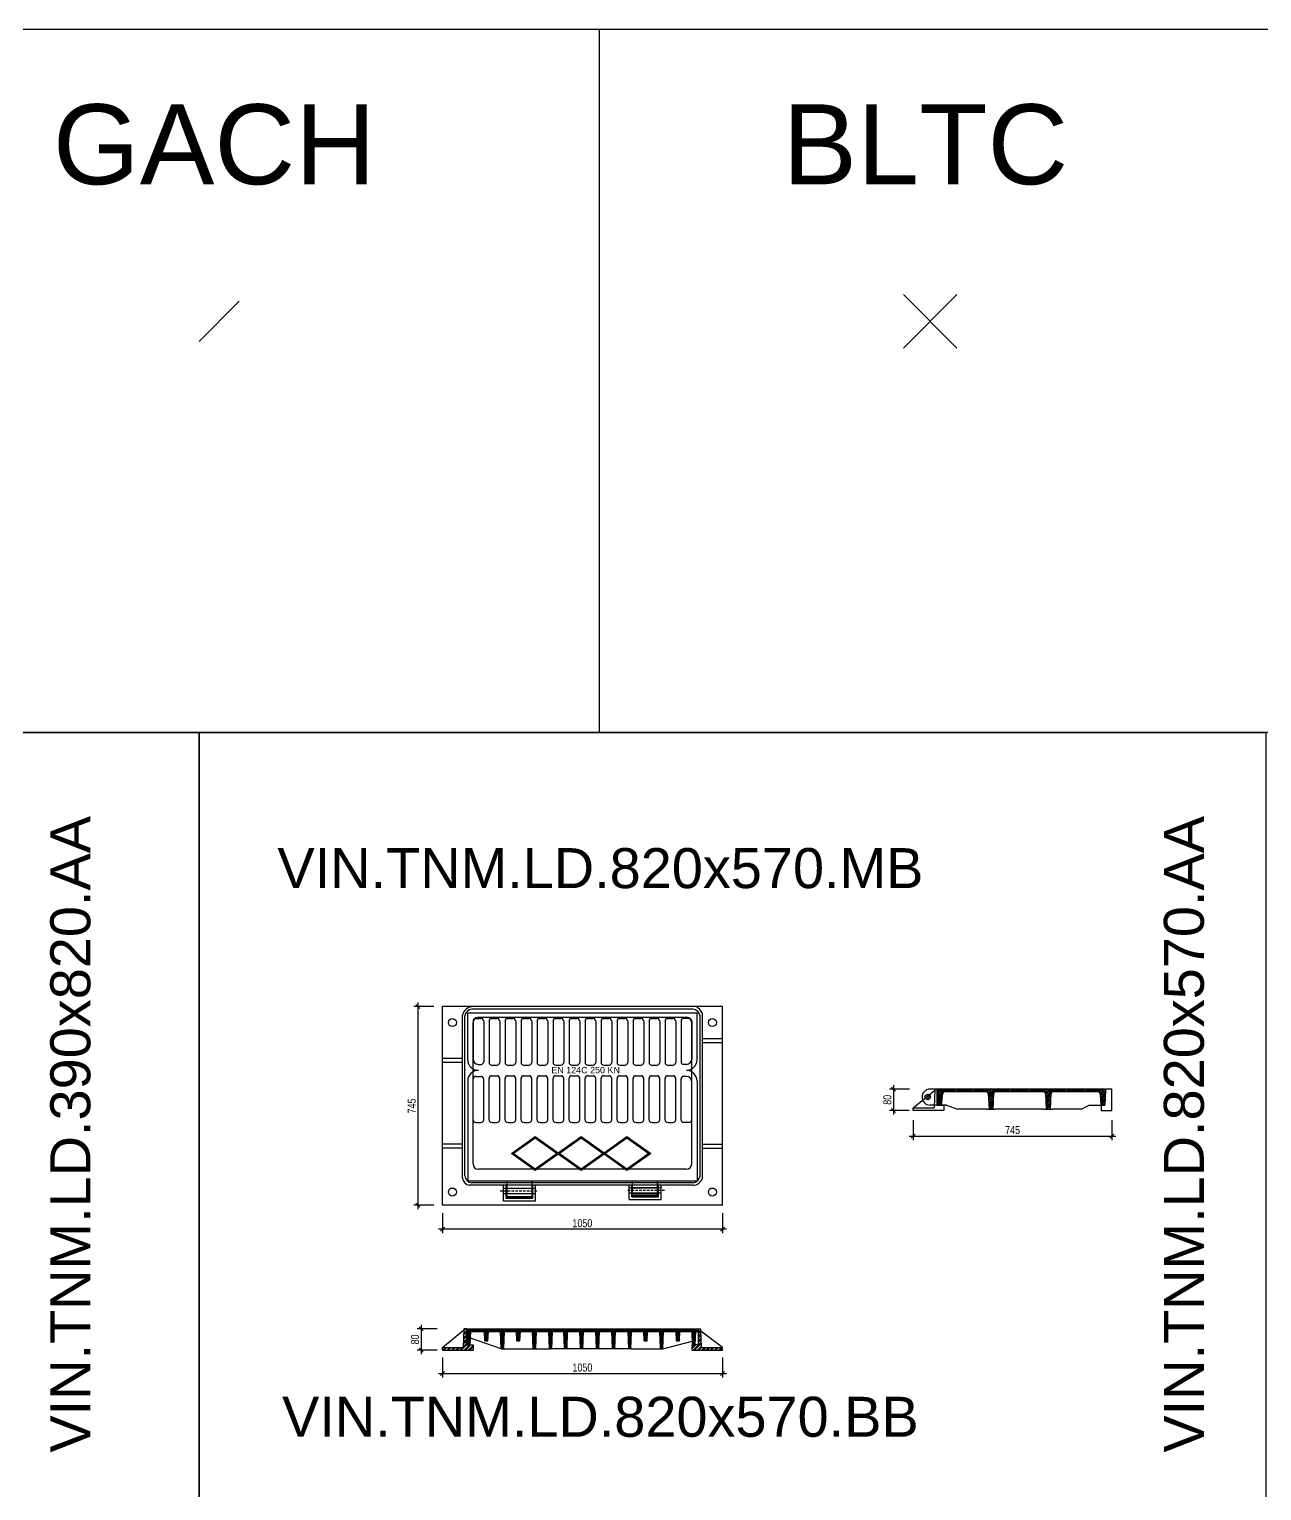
# Model space of a CAD drawing. Header units: feet. Extents: x 0 to 46220, y -100 to 29800.
# Drawn here: x 17363 to 21984, y 21449 to 26929 of the extents above; entities that cross this region are included whole.
import ezdxf
from ezdxf.enums import TextEntityAlignment as Align

# ---------------------------------------------------------------- set-up
doc = ezdxf.new("R2010")
doc.units = ezdxf.units.FT
doc.header["$MEASUREMENT"] = 0
doc.linetypes.add('HIDDEN2', pattern=[4.7625, 3.175, -1.5875])
doc.layers.get('Defpoints').update_dxf_attribs({"color": 8})
for name, color, linetype in [('1', 1, 'Continuous'), ('VHG-140', 140, 'Continuous'), ('VHG-Dim', 140, 'Continuous'), ('VHG-Nap2', 125, 'Continuous'), ('VHG-Nap3', 251, 'Continuous'), ('VHG-Nap4', 7, 'Continuous'), ('VHG-Text', 7, 'Continuous'), ('VHG-Thep', 1, 'Continuous'), ('VHG-Thep2', 2, 'Continuous')]:
    doc.layers.add(name, color=color, linetype=linetype)
doc.styles.add('Arial', font='arial.ttf')
doc.styles.add('VHG-Unicode.Bold', font='arial.ttf', dxfattribs={"width": 0.8})
doc.styles.add('VHG-Unicode.Regular', font='arial.ttf', dxfattribs={"width": 0.8})
doc.dimstyles.new('VHG1-15', dxfattribs={"dimscale": 150, "dimtxt": 0.2, "dimasz": 0.1, "dimexe": 0.1, "dimexo": 0.1, "dimgap": 0.05, "dimtad": 1, "dimdec": 0, "dimzin": 0, "dimdsep": 46, "dimtxsty": 'VHG-Unicode.Regular', "dimblk": 'OBLIQUE', "dimcen": 0.1, "dimdle": 0.1, "dimclrd": 140, "dimclre": 140, "dimclrt": 7, "dimaunit": 1, "dimadec": 3, "dimazin": 0, "dimtfac": 1, "dimtdec": 0, "dimtix": 1, "dimtofl": 0, "dimtmove": 0, "dimatfit": 3, "dimldrblk": 'DOTSMALL', "dimfxl": 0.4, "dimfxlon": 1, "dimtolj": 1, "dimtzin": 0, "dimarcsym": 0})
pattern_1 = [(45, (-5797.62, 61594.1234), (-2.65165043, 2.65165043), [])]

# ---------------------------------------------------------------- blocks, each defined once
blk = doc.blocks.new('_Oblique')
at = {"layer": 'VHG-Dim', "linetype": 'ByBlock', "lineweight": -2}
blk.add_line((-0.5, -0.5), (0.5, 0.5), dxfattribs=at)
blk = doc.blocks.new('*D376')
at = {"layer": 'Defpoints', "color": 0, "transparency": 16777216}
for p in [(18911.8, 22519), (19961.8, 22519), (18911.8, 22429.2)]:
    blk.add_point(p, dxfattribs=at)
at = {"layer": 'VHG-Dim', "color": 140, "lineweight": -2, "transparency": 16777216}
for p, q in [((18911.8, 22489.2), (18911.8, 22414.2)), ((19961.8, 22489.2), (19961.8, 22414.2)), ((19976.8, 22429.2), (18896.8, 22429.2))]:
    blk.add_line(p, q, dxfattribs=at)
at = {"layer": 'VHG-Dim', "color": 140, "lineweight": -2, "transparency": 16777216, "xscale": 15, "yscale": 15, "zscale": 15, "rotation": 180}
blk.add_blockref('_Oblique', (18911.8, 22429.2), dxfattribs=at)
at = {"layer": 'VHG-Dim', "color": 140, "lineweight": -2, "transparency": 16777216, "xscale": 15, "yscale": 15, "zscale": 15}
blk.add_blockref('_Oblique', (19961.8, 22429.2), dxfattribs=at)
at = {"layer": 'VHG-Dim', "color": 7, "transparency": 16777216, "insert": (19436.8, 22451.7), "char_height": 30, "attachment_point": 5, "style": 'VHG-Unicode.Regular'}
blk.add_mtext('\\A1;1050', dxfattribs=at)
blk = doc.blocks.new('_DotSmall')
at = {"layer": 'VHG-Thep', "linetype": 'ByBlock', "const_width": 0.5}
blk.add_lwpolyline([(-0.0625, 0, 1), (0.0625, 0, 1)], format="xyb", close=True, dxfattribs=at)
blk = doc.blocks.new('*D377')
at = {"layer": 'Defpoints', "color": 0, "transparency": 16777216}
for p in [(18911.8, 23264), (18819.4, 22519), (18911.8, 22519)]:
    blk.add_point(p, dxfattribs=at)
at = {"layer": 'VHG-Dim', "color": 140, "lineweight": -2, "transparency": 16777216}
for p, q in [((18879.4, 23264), (18804.4, 23264)), ((18819.4, 23279), (18819.4, 22504)), ((18879.4, 22519), (18804.4, 22519))]:
    blk.add_line(p, q, dxfattribs=at)
at = {"layer": 'VHG-Dim', "color": 140, "lineweight": -2, "transparency": 16777216, "xscale": 15, "yscale": 15, "zscale": 15}
for p, rotation in [((18819.4, 23264), 90), ((18819.4, 22519), 270)]:
    blk.add_blockref('_Oblique', p, dxfattribs=dict(at, rotation=rotation))
at = {"layer": 'VHG-Dim', "color": 7, "transparency": 16777216, "insert": (18796.9, 22891.5), "char_height": 30, "attachment_point": 5, "rotation": 90, "style": 'VHG-Unicode.Regular'}
blk.add_mtext('\\A1;745', dxfattribs=at)
blk = doc.blocks.new('EN-124C')
at = {"layer": 'VHG-Nap4'}
for p, q in [((519.9, 264.5), (-340.1, 264.5)), ((-340.1, 89.5), (-340.1, 264.5)), ((-320.1, 234.5), (-320.1, 92)), ((-310.1, 244.5), (-290.1, 244.5)), ((-280.1, 234.5), (-280.1, 82)), ((-260.1, 234.5), (-260.1, 79.5)), ((-250.1, 244.5), (-230.1, 244.5)), ((-220.1, 234.5), (-220.1, 79.5)), ((-200.1, 234.5), (-200.1, 79.5)), ((-190.1, 244.5), (-170.1, 244.5)), ((-160.1, 234.5), (-160.1, 79.5)), ((-140.1, 234.5), (-140.1, 79.5)), ((-130.1, 244.5), (-110.1, 244.5)), ((-100.1, 234.5), (-100.1, 79.5)), ((-80.1, 234.5), (-80.1, 79.5)), ((-70.1, 244.5), (-50.1, 244.5)), ((-40.1, 234.5), (-40.1, 79.5)), ((-20.1, 234.5), (-20.1, 79.5)), ((-10.1, 244.5), (9.9, 244.5)), ((19.9, 234.5), (19.9, 79.5)), ((39.9, 234.5), (39.9, 79.5)), ((49.9, 244.5), (69.9, 244.5)), ((79.9, 234.5), (79.9, 79.5)), ((99.9, 234.5), (99.9, 79.5)), ((109.9, 244.5), (129.9, 244.5)), ((139.9, 234.5), (139.9, 79.5)), ((159.9, 234.5), (159.9, 79.5)), ((169.9, 244.5), (189.9, 244.5)), ((199.9, 234.5), (199.9, 79.5)), ((219.9, 234.5), (219.9, 79.5)), ((229.9, 244.5), (249.9, 244.5)), ((259.9, 234.5), (259.9, 79.5)), ((279.9, 234.5), (279.9, 79.5)), ((289.9, 244.5), (309.9, 244.5)), ((319.9, 234.5), (319.9, 79.5)), ((339.9, 234.5), (339.9, 79.5)), ((349.9, 244.5), (369.9, 244.5)), ((379.9, 234.5), (379.9, 79.5)), ((399.9, 234.5), (399.9, 79.5)), ((409.9, 244.5), (429.9, 244.5)), ((439.9, 234.5), (439.9, 79.5)), ((459.9, 234.5), (459.9, 82)), ((489.9, 244.5), (469.9, 244.5)), ((499.9, 234.5), (499.9, 92)), ((519.9, 89.5), (519.9, 264.5)), ((-300.1, 72), (-290.1, 72)), ((-250.1, 69.5), (-230.1, 69.5)), ((-190.1, 69.5), (-170.1, 69.5)), ((-130.1, 69.5), (-110.1, 69.5)), ((-70.1, 69.5), (-50.1, 69.5)), ((-10.1, 69.5), (9.9, 69.5)), ((49.9, 69.5), (69.9, 69.5)), ((109.9, 69.5), (129.9, 69.5)), ((169.9, 69.5), (189.9, 69.5)), ((229.9, 69.5), (249.9, 69.5)), ((289.9, 69.5), (309.9, 69.5)), ((349.9, 69.5), (369.9, 69.5)), ((409.9, 69.5), (429.9, 69.5)), ((479.9, 72), (469.9, 72)), ((-340.1, 9.5), (-340.1, -365.7)), ((-320.1, -135.5), (-320.1, 17)), ((-320.1, -135.5), (-320.1, 7)), ((-310.1, 27), (-290.1, 27)), ((-280.1, -135.5), (-280.1, 17)), ((-260.1, -135.5), (-260.1, 19.5)), ((-250.1, 29.5), (-230.1, 29.5)), ((-220.1, -135.5), (-220.1, 19.5)), ((-200.1, -135.5), (-200.1, 19.5)), ((-190.1, 29.5), (-170.1, 29.5)), ((-160.1, -135.5), (-160.1, 19.5)), ((-140.1, -135.5), (-140.1, 19.5)), ((-130.1, 29.5), (-110.1, 29.5)), ((-100.1, -135.5), (-100.1, 19.5)), ((-80.1, -135.5), (-80.1, 19.5)), ((-70.1, 29.5), (-50.1, 29.5)), ((-40.1, -135.5), (-40.1, 19.5)), ((-20.1, -135.5), (-20.1, 19.5)), ((-10.1, 29.5), (9.9, 29.5)), ((19.9, -135.5), (19.9, 19.5)), ((39.9, -135.5), (39.9, 19.5)), ((49.9, 29.5), (69.9, 29.5)), ((79.9, -135.5), (79.9, 19.5)), ((99.9, -135.5), (99.9, 19.5)), ((109.9, 29.5), (129.9, 29.5)), ((139.9, -135.5), (139.9, 19.5)), ((159.9, -135.5), (159.9, 19.5)), ((169.9, 29.5), (189.9, 29.5)), ((199.9, -135.5), (199.9, 19.5)), ((219.9, -135.5), (219.9, 19.5)), ((229.9, 29.5), (249.9, 29.5)), ((259.9, -135.5), (259.9, 19.5)), ((279.9, -135.5), (279.9, 19.5)), ((289.9, 29.5), (309.9, 29.5)), ((319.9, -135.5), (319.9, 19.5)), ((339.9, -135.5), (339.9, 19.5)), ((349.9, 29.5), (369.9, 29.5)), ((379.9, -135.5), (379.9, 19.5)), ((399.9, -135.5), (399.9, 19.5)), ((409.9, 29.5), (429.9, 29.5)), ((439.9, -135.5), (439.9, 19.5)), ((459.9, -135.5), (459.9, 17)), ((479.9, 27), (469.9, 27)), ((499.9, -135.5), (499.9, 7)), ((499.9, -135.5), (499.9, 7)), ((519.9, 9.5), (519.9, -365.7)), ((-310.1, -145.5), (-290.1, -145.5)), ((-250.1, -145.5), (-230.1, -145.5)), ((-190.1, -145.5), (-170.1, -145.5)), ((-130.1, -145.5), (-110.1, -145.5)), ((-70.1, -145.5), (-50.1, -145.5)), ((-10.1, -145.5), (9.9, -145.5)), ((49.9, -145.5), (69.9, -145.5)), ((109.9, -145.5), (129.9, -145.5)), ((169.9, -145.5), (189.9, -145.5)), ((229.9, -145.5), (249.9, -145.5)), ((289.9, -145.5), (309.9, -145.5)), ((349.9, -145.5), (369.9, -145.5)), ((409.9, -145.5), (429.9, -145.5)), ((489.9, -145.5), (469.9, -145.5)), ((519.9, -365.7), (-340.1, -365.7)), ((-192.4, -423.4), (-192.4, -365.7)), ((-98.4, -423.4), (-98.4, -365.7)), ((278.1, -423.4), (278.1, -365.7)), ((372.1, -423.4), (372.1, -365.7)), ((-192.4, -391.8), (-98.4, -391.8)), ((-192.4, -411.8), (-98.4, -411.8)), ((-192.4, -423.4), (-98.4, -423.4)), ((372.1, -391.8), (278.1, -391.8)), ((372.1, -411.8), (278.1, -411.8)), ((372.1, -423.4), (278.1, -423.4))]:
    blk.add_line(p, q, dxfattribs=at)
at = {"layer": 'VHG-Nap4', "lineweight": 25, "ltscale": 3}
for points in [[(-0.7, -264.4), (-86.6, -325.9), (-175.9, -262), (-86.6, -198), (-0.7, -259.5)], [(-0.7, -259.5), (85.2, -198), (171.1, -259.5)], [(171.1, -259.5), (257, -198), (346.3, -262), (257, -325.9), (171.1, -264.4)], [(171.1, -264.4), (85.2, -325.9), (-0.7, -264.4)]]:
    blk.add_lwpolyline(points, dxfattribs=at)
for points in [[(-4.1, -262), (-86.6, -321), (-169.1, -262), (-86.6, -202.9)], [(167.7, -262), (85.2, -321), (2.7, -262), (85.2, -202.9)], [(339.5, -262), (257, -321), (174.5, -262), (257, -202.9)]]:
    blk.add_lwpolyline(points, close=True, dxfattribs=at)
at = {"layer": 'VHG-Nap4'}
for centre, radius, start, end in [((-310.1, 234.5), 10, 90, 180), ((-290.1, 234.5), 10, 0, 90), ((-250.1, 234.5), 10, 90, 180), ((-230.1, 234.5), 10, 0, 90), ((-190.1, 234.5), 10, 90, 180), ((-170.1, 234.5), 10, 0, 90), ((-130.1, 234.5), 10, 90, 180), ((-110.1, 234.5), 10, 0, 90), ((-70.1, 234.5), 10, 90, 180), ((-50.1, 234.5), 10, 0, 90), ((-10.1, 234.5), 10, 90, 180), ((9.9, 234.5), 10, 0, 90), ((49.9, 234.5), 10, 90, 180), ((69.9, 234.5), 10, 0, 90), ((109.9, 234.5), 10, 90, 180), ((129.9, 234.5), 10, 0, 90), ((169.9, 234.5), 10, 90, 180), ((189.9, 234.5), 10, 0, 90), ((229.9, 234.5), 10, 90, 180), ((249.9, 234.5), 10, 0, 90), ((289.9, 234.5), 10, 90, 180), ((309.9, 234.5), 10, 0, 90), ((349.9, 234.5), 10, 90, 180), ((369.9, 234.5), 10, 0, 90), ((409.9, 234.5), 10, 90, 180), ((429.9, 234.5), 10, 0, 90), ((469.9, 234.5), 10, 90, 180), ((489.9, 234.5), 10, 0, 90), ((-300.1, 89.5), 40, 180, 270), ((-300.1, 92), 20, 180, 270), ((-290.1, 82), 10, 270, 0), ((-250.1, 79.5), 10, 180, 270), ((-230.1, 79.5), 10, 270, 0), ((-190.1, 79.5), 10, 180, 270), ((-170.1, 79.5), 10, 270, 0), ((-130.1, 79.5), 10, 180, 270), ((-110.1, 79.5), 10, 270, 0), ((-70.1, 79.5), 10, 180, 270), ((-50.1, 79.5), 10, 270, 0), ((-10.1, 79.5), 10, 180, 270), ((9.9, 79.5), 10, 270, 0), ((49.9, 79.5), 10, 180, 270), ((69.9, 79.5), 10, 270, 0), ((109.9, 79.5), 10, 180, 270), ((129.9, 79.5), 10, 270, 0), ((169.9, 79.5), 10, 180, 270), ((189.9, 79.5), 10, 270, 0), ((229.9, 79.5), 10, 180, 270), ((249.9, 79.5), 10, 270, 0), ((289.9, 79.5), 10, 180, 270), ((309.9, 79.5), 10, 270, 0), ((349.9, 79.5), 10, 180, 270), ((369.9, 79.5), 10, 270, 0), ((409.9, 79.5), 10, 180, 270), ((429.9, 79.5), 10, 270, 0), ((469.9, 82), 10, 180, 270), ((479.9, 92), 20, 270, 0), ((479.9, 89.5), 40, 270, 0), ((-300.1, 9.5), 40, 90, 180), ((-310.1, 17), 10, 90, 180), ((-290.1, 17), 10, 0, 90), ((-250.1, 19.5), 10, 90, 180), ((-230.1, 19.5), 10, 0, 90), ((-190.1, 19.5), 10, 90, 180), ((-170.1, 19.5), 10, 0, 90), ((-130.1, 19.5), 10, 90, 180), ((-110.1, 19.5), 10, 0, 90), ((-70.1, 19.5), 10, 90, 180), ((-50.1, 19.5), 10, 0, 90), ((-10.1, 19.5), 10, 90, 180), ((9.9, 19.5), 10, 0, 90), ((49.9, 19.5), 10, 90, 180), ((69.9, 19.5), 10, 0, 90), ((109.9, 19.5), 10, 90, 180), ((129.9, 19.5), 10, 0, 90), ((169.9, 19.5), 10, 90, 180), ((189.9, 19.5), 10, 0, 90), ((229.9, 19.5), 10, 90, 180), ((249.9, 19.5), 10, 0, 90), ((289.9, 19.5), 10, 90, 180), ((309.9, 19.5), 10, 0, 90), ((349.9, 19.5), 10, 90, 180), ((369.9, 19.5), 10, 0, 90), ((409.9, 19.5), 10, 90, 180), ((429.9, 19.5), 10, 0, 90), ((469.9, 17), 10, 90, 180), ((479.9, 9.5), 40, 0, 90), ((479.9, 7), 20, 0, 90), ((-310.1, -135.5), 10, 180, 270), ((-290.1, -135.5), 10, 270, 0), ((-250.1, -135.5), 10, 180, 270), ((-230.1, -135.5), 10, 270, 0), ((-190.1, -135.5), 10, 180, 270), ((-170.1, -135.5), 10, 270, 0), ((-130.1, -135.5), 10, 180, 270), ((-110.1, -135.5), 10, 270, 0), ((-70.1, -135.5), 10, 180, 270), ((-50.1, -135.5), 10, 270, 0), ((-10.1, -135.5), 10, 180, 270), ((9.9, -135.5), 10, 270, 0), ((49.9, -135.5), 10, 180, 270), ((69.9, -135.5), 10, 270, 0), ((109.9, -135.5), 10, 180, 270), ((129.9, -135.5), 10, 270, 0), ((169.9, -135.5), 10, 180, 270), ((189.9, -135.5), 10, 270, 0), ((229.9, -135.5), 10, 180, 270), ((249.9, -135.5), 10, 270, 0), ((289.9, -135.5), 10, 180, 270), ((309.9, -135.5), 10, 270, 0), ((349.9, -135.5), 10, 180, 270), ((369.9, -135.5), 10, 270, 0), ((409.9, -135.5), 10, 180, 270), ((429.9, -135.5), 10, 270, 0), ((469.9, -135.5), 10, 180, 270), ((489.9, -135.5), 10, 270, 0)]:
    blk.add_arc(centre, radius, start, end, dxfattribs=at)
at = {"layer": 'VHG-Nap4', "insert": (-26.6, 62.7), "char_height": 24, "attachment_point": 1, "style": 'Arial'}
blk.add_mtext_dynamic_manual_height_columns('{\\fArial|b0|i0|c163|p34;EN 124}C 250{\\fArial|b0|i0|c163|p34; KN}', width=291.221, gutter_width=12.5, heights=[0], dxfattribs=at)
blk = doc.blocks.new('VIN.TNM.LD.820x570.MB')
at = {"layer": 'VHG-Nap2', "linetype": 'HIDDEN2', "ltscale": 3}
for p, q in [((-308.4, -344.3), (-167.7, -344.3)), ((308.4, -342.3), (167.7, -342.3))]:
    blk.add_line(p, q, dxfattribs=at)
at = {"layer": 'VHG-Nap4'}
for p, q in [((525, 346.8), (-525, 346.8)), ((-525, -398.2), (-525, 346.8)), ((415, 337.8), (-415, 337.8)), ((525, -398.2), (525, 346.8)), ((-450, -296.2), (-450, 314.7)), ((-441, -288.2), (-441, 311.8)), ((-410, -243.2), (-410, 286.8)), ((-390, 306.8), (390, 306.8)), ((410, -243.2), (410, 286.8)), ((441, -288.2), (441, 311.8)), ((450, -297.2), (450, 321.1)), ((450, 227.8), (525, 227.8)), ((450, 212.8), (525, 212.8)), ((-450, 152.8), (-525, 152.8)), ((-450, 137.8), (-525, 137.8)), ((-450, -169.2), (-525, -169.2)), ((-450, -184.2), (-525, -184.2)), ((450, -169.2), (525, -169.2)), ((450, -184.2), (525, -184.2)), ((390, -263.2), (-390, -263.2)), ((415, -323.2), (-424, -323.2)), ((415, -314.2), (-415, -314.2)), ((-295.3, -382.8), (-295.3, -323.2)), ((-285.3, -372.8), (-285.3, -323.2)), ((-282.3, -365.8), (-282.3, -314.2)), ((-188.3, -365.8), (-188.3, -314.2)), ((-185.3, -372.8), (-185.3, -323.2)), ((-175.3, -382.8), (-175.3, -323.2)), ((175.3, -376.8), (175.3, -323.2)), ((185.3, -366.8), (185.3, -323.2)), ((188.3, -359.8), (188.3, -314.2)), ((282.3, -359.8), (282.3, -314.2)), ((285.3, -366.8), (285.3, -323.2)), ((295.3, -376.8), (295.3, -323.2)), ((-295.3, -334.3), (-175.3, -334.3)), ((-295.3, -354.3), (-175.3, -354.3)), ((-175.3, -382.8), (-295.3, -382.8)), ((-185.3, -372.8), (-285.3, -372.8)), ((-282.3, -365.8), (-188.3, -365.8)), ((295.3, -332.3), (175.3, -332.3)), ((295.3, -352.3), (175.3, -352.3)), ((175.3, -376.8), (295.3, -376.8)), ((185.3, -366.8), (285.3, -366.8)), ((282.3, -359.8), (188.3, -359.8)), ((525, -398.2), (-525, -398.2)), ((173.5, -398.1), (126.5, -398.1))]:
    blk.add_line(p, q, dxfattribs=at)
for centre in [(-487.5, 287.3), (487.5, 287.3), (-487.5, -348.3), (487.5, -348.3)]:
    blk.add_circle(centre, 15, dxfattribs=at)
for centre, radius, start, end in [((-409.3, 305.4), 41.7, 97.5496, 167.1978), ((-410.8, 307.6), 30.5, 97.9857, 172.0143), ((410.8, 307.6), 30.5, 7.9771, 82.0148), ((396.8, 295.6), 59, 25.6652, 60.2456), ((-390, 286.8), 20, 90, 180), ((390, 286.8), 20, 0, 90), ((-390, -243.2), 20, 180, 270), ((390, -243.2), 20, 270, 0), ((-417.3, -290.7), 33.1, 189.4769, 258.3782), ((-410.8, -283.9), 30.5, 187.9857, 262.0143), ((410.8, -283.9), 30.5, 277.9857, 352.0143), ((413.5, -284.6), 38.6, 272.2691, 340.9451)]:
    blk.add_arc(centre, radius, start, end, dxfattribs=at)
blk.add_blockref('EN-124C', (-89.9, 58.2), dxfattribs=at)
blk = doc.blocks.new('VIN.TNM.LD.820x570.BB')
at = {"layer": 'VHG-Nap3', "lineweight": 25, "ltscale": 3}
h = blk.add_hatch(dxfattribs=at)
h.set_pattern_fill('ANSI32', color=256, scale=30)
h.set_pattern_definition([(45, (-41346.741, 5070.194), (-7.9549513, 7.9549513), []), (45, (-41341.438, 5070.194), (-7.9549513, 7.9549513), [])])
h.paths.add_polyline_path([(444, 0), (435, 0), (435, -9), (435, -60), (410, -60), (410, -72), (410, -80), (525, -80), (525, -70), (446.5, -70)])
h.paths.add_polyline_path([(-410, -60), (-420.3, -60), (-428.3, -60), (-435, -60), (-435, 0), (-444, 0), (-446.5, -70), (-525, -70), (-525, -80), (-410, -80)])
h = blk.add_hatch(dxfattribs=at)
h.set_pattern_fill('ANSI31', color=256, scale=30)
h.set_pattern_definition([(45, (-41349.052, 5070.1936), (-2.65165043, 2.65165043), [])])
h.paths.add_polyline_path([(-174.2, 0), (-432.3, 0), (-430.6, -52.3), (-430.6, -60), (-420.6, -60), (-418, -10), (-366.6, -10), (-365.3, -45), (-354, -45), (-352.6, -10), (-306.6, -10), (-304.2, -75), (-295.1, -75), (-292.6, -10), (-246.6, -10), (-245.3, -45), (-234, -45), (-232.6, -10), (-186.6, -10), (-184.2, -75), (-175.1, -75), (-174.2, -50)])
h = blk.add_hatch(dxfattribs=at)
h.set_pattern_fill('ANSI31', color=256, scale=30)
h.set_pattern_definition(pattern_1)
h.paths.add_polyline_path([(213, 0), (-174.2, 0), (-174.2, -50), (-172.6, -10), (-126.1, -10), (-123.7, -75), (-119.1, -75), (-114.6, -75), (-112.1, -10), (-9.2, -10), (-6.8, -72.7), (-6.9, -75), (2.2, -75), (4.6, -10), (50.5, -10), (53, -75), (62.1, -75), (64.5, -10), (110.5, -10), (113, -75), (122.1, -75), (124.5, -10), (170.5, -10), (173, -75), (182.1, -75), (184.5, -10), (213, -10)])
h = blk.add_hatch(dxfattribs=at)
h.set_pattern_fill('ANSI31', color=256, scale=30)
h.set_pattern_definition(pattern_1)
h.paths.add_polyline_path([(432.7, 0), (213, 0), (213, -10), (230.5, -10), (231.9, -45), (243.2, -45), (244.5, -10), (290.5, -10), (293, -75), (302.1, -75), (304.5, -10), (351, -10), (352.4, -45), (363.7, -45), (365, -10), (411, -10), (412.9, -60), (423.1, -60), (425, -10), (432.7, -10)])
h = blk.add_hatch(dxfattribs=at)
h.set_pattern_fill('ANSI31', color=256, scale=30)
h.set_pattern_definition(pattern_1)
h.paths.add_polyline_path([(-55.3, -10), (-69.1, -10), (-66.7, -72.7), (-66.7, -75), (-57.6, -75), (-57.6, -72.7)])
at = {"layer": 'VHG-Nap4', "lineweight": 30, "ltscale": 3}
for p, q in [((-444, 0), (-446.5, -70)), ((-435, 0), (-444, 0)), ((432.7, 0), (432.7, -10)), ((435, 0), (444, 0)), ((446.5, -70), (444, 0)), ((-430.6, -52.3), (-430.6, -60)), ((-420.6, -60), (-418, -10)), ((-418, -10), (-366.6, -10)), ((-365.3, -45), (-366.6, -10)), ((-354, -45), (-352.6, -10)), ((-352.6, -10), (-306.6, -10)), ((-304.2, -75), (-306.6, -10)), ((-295.1, -75), (-292.6, -10)), ((-292.6, -10), (-246.6, -10)), ((-245.3, -45), (-246.6, -10)), ((-234, -45), (-232.6, -10)), ((-232.6, -10), (-186.6, -10)), ((-184.2, -75), (-186.6, -10)), ((-175.1, -75), (-172.6, -10)), ((-172.6, -10), (-126.1, -10)), ((-123.7, -75), (-126.1, -10)), ((-114.6, -75), (-112.1, -10)), ((-112.1, -10), (-69.1, -10)), ((-66.7, -72.7), (-69.1, -10)), ((-57.6, -72.7), (-55.3, -10)), ((-55.3, -10), (-9.4, -10)), ((-6.9, -75), (-9.4, -10)), ((2.2, -75), (4.6, -10)), ((4.6, -10), (50.5, -10)), ((53, -75), (50.5, -10)), ((62.1, -75), (64.5, -10)), ((64.5, -10), (110.5, -10)), ((113, -75), (110.5, -10)), ((182.1, -75), (184.5, -10)), ((184.5, -10), (230.5, -10)), ((231.9, -45), (230.5, -10)), ((243.2, -45), (244.5, -10)), ((244.5, -10), (290.5, -10)), ((293, -75), (290.5, -10)), ((302.1, -75), (304.5, -10)), ((304.5, -10), (351, -10)), ((352.4, -45), (351, -10)), ((363.7, -45), (365, -10)), ((365, -10), (411, -10)), ((412.9, -60), (411, -10)), ((423.1, -60), (425, -10)), ((425, -10), (432.7, -10)), ((-430.6, -60), (-420.6, -60)), ((182.1, -75), (-123.7, -75)), ((293, -75), (302.1, -75)), ((410, -60), (410, -72)), ((525, -80), (525, -70))]:
    blk.add_line(p, q, dxfattribs=at)
at = {"layer": 'VHG-Nap4'}
for p, q in [((-435, 0), (435, 0)), ((-435, -60), (-435, 0)), ((-430.6, -52.3), (-432.3, 0)), ((435, -60), (435, 0)), ((-435, -60), (-410, -60)), ((435, -60), (410, -60))]:
    blk.add_line(p, q, dxfattribs=at)
at = {"layer": 'VHG-Nap4', "lineweight": 25, "ltscale": 3}
for p, q in [((-525, -70), (-444.2, -4.2)), ((-304.2, -75), (-419.3, -35)), ((-365.3, -45), (-354, -45)), ((-245.3, -45), (-234, -45)), ((231.9, -45), (243.2, -45)), ((302.1, -75), (411, -47)), ((352.4, -45), (363.7, -45)), ((411, -47), (412.4, -46.2)), ((525, -70), (444.3, -9.2)), ((-525, -80), (-525, -70)), ((-525, -70), (-446.5, -70)), ((-525, -80), (-410, -80)), ((-410, -60), (-410, -80)), ((-304.2, -75), (-119.1, -75)), ((-66.7, -72.7), (-66.7, -75)), ((-57.6, -72.7), (-57.6, -75)), ((182.1, -75), (293, -75)), ((410, -72), (410, -80)), ((410, -80), (525, -80)), ((446.5, -70), (525, -70))]:
    blk.add_line(p, q, dxfattribs=at)
at = {"layer": 'VHG-Nap4', "lineweight": 30, "ltscale": 3}
blk.add_lwpolyline([(122.1, -75), (124.5, -10), (170.5, -10), (173, -75)], dxfattribs=at)
blk = doc.blocks.new('34gagw4gs')
at = {"layer": 'VHG-Nap3', "lineweight": 25, "ltscale": 3}
h = blk.add_hatch(dxfattribs=at)
h.set_pattern_fill('ANSI31', color=256, scale=36, angle=90)
h.set_pattern_definition([(135, (-3643.954, -39188.564), (-3.1819805, -3.1819805), [])])
h.paths.add_polyline_path([(-14.9, 56.3, -0.216108), (-20, 62.8), (-20, 219.6, -0.286923), (-12.4, 227), (45, 229.7), (45, 236.7), (45, 243.7), (-14.1, 246.4, -0.231341), (-20, 252.9), (-20, 434, -0.300242), (-12.2, 441.8), (45, 444.4), (45, 458.4), (-14, 461.2, -0.243825), (-20, 468.1), (-19.9, 636.9, -0.39386), (-11.2, 647.4), (30, 650.4), (30, 664.4), (-25.9, 666.3), (-30, 666.3), (-30, 643.9), (-30, 51.5), (-30, 40.6, 0.424007), (-25.9, 36.6), (30, 38.4), (30, 51.9)])
at = {"layer": 'VHG-Nap4'}
for p, q in [((-30, 650.6), (-30, 666.3)), ((-30, 662.3), (-30, 51.5)), ((-25.9, 666.3), (30, 664.4)), ((30, 650.4), (30, 664.4)), ((30, 650.4), (30, 660.6)), ((30, 606.4), (30, 650.4)), ((30, 606.4), (45, 576.4)), ((45, 576.4), (45, 468.8)), ((45, 434.1), (45, 253.1)), ((-30, 61), (-30, 8.4)), ((30, 70.3), (30, 8.4)), ((-30, 52.3), (-30, 40.6)), ((-25.9, 36.6), (30, 38.4)), ((-10, 0), (10, 0)), ((0, 10), (0, -10)), ((30, 50.6), (30, 42.3)), ((30, 50.6), (30, 42.3))]:
    blk.add_line(p, q, dxfattribs=at)
at = {"layer": 'VHG-Nap4', "lineweight": 25, "ltscale": 3}
for p, q in [((-30, 666.3), (-26, 666.3)), ((-19.9, 638), (-20, 468.1)), ((30, 650.4), (-11.2, 647.4)), ((-14, 461.2), (45, 458.4)), ((-12.2, 441.8), (45, 444.4)), ((45, 434.1), (45, 468.8)), ((-20, 434), (-20, 252.9)), ((-20, 219.6), (-20, 62.8)), ((-14.1, 246.4), (45, 243.7)), ((-12.4, 227), (45, 229.7)), ((45, 236.7), (45, 253.1)), ((45, 219.8), (45, 236.7)), ((45, 219.8), (45, 111.4)), ((30, 70.3), (45, 111.4)), ((30, 51.9), (-14.9, 56.3)), ((30, 37.9), (30, 51.9))]:
    blk.add_line(p, q, dxfattribs=at)
at = {"layer": 'VHG-Nap4'}
blk.add_circle((0, 0), 10, dxfattribs=at)
at = {"layer": 'VHG-Nap4', "lineweight": 25, "ltscale": 3}
for centre, start, end in [((-10, 637.5), 88.2865, 183.1392), ((-10.3, 470.5), 193.4395, 248.2507), ((-10.2, 432), 101.7055, 168.5533), ((-10.4, 255.7), 196.1477, 248.2507), ((-10.3, 217.2), 101.9923, 166.03), ((-10.3, 65.1), 193.6264, 242.4045)]:
    blk.add_arc(centre, 10, start, end, dxfattribs=at)
at = {"layer": 'VHG-Nap4'}
for centre, radius, end in [((-26, 40.6), 4, 271.9092), ((0, 8.4), 30, 0)]:
    blk.add_arc(centre, radius, 180, end, dxfattribs=at)
blk = doc.blocks.new('VIN.TNM.LD.820x570.AA')
at = {"layer": 'VHG-Nap4', "lineweight": 30, "ltscale": 3}
for p, q in [((-317, 0), (-319.6, -70)), ((-308, 0), (-317, 0))]:
    blk.add_line(p, q, dxfattribs=at)
at = {"layer": 'VHG-Nap4'}
for q in [(-308, 0), (-283, -60)]:
    blk.add_line((-308, -60), q, dxfattribs=at)
at = {"layer": 'VHG-Nap4', "lineweight": 25, "ltscale": 3}
for p, q in [((-398, -70), (-317.2, -4.2)), ((-398, -80), (-398, -70)), ((-398, -70), (-319.6, -70)), ((-283, -80), (-398, -80)), ((-283, -60), (-283, -80))]:
    blk.add_line(p, q, dxfattribs=at)
at = {"layer": 'VHG-Nap4'}
blk.add_lwpolyline([(322.9, 0), (321, -60), (307, -60), (307, -80), (347, -80), (347, 0)], close=True, dxfattribs=at)
at = {"layer": 'VHG-Dim', "rotation": 270}
blk.add_blockref('34gagw4gs', (-343.4, -30), dxfattribs=at)
blk = doc.blocks.new('Gach')
at = {"layer": 'VHG-Dim'}
blk.add_lwpolyline([(-75, -75), (75, 75)], dxfattribs=at)
blk = doc.blocks.new('BLTC')
at = {"layer": 'VHG-Thep2'}
for points in [[(-100, -100), (100, 100)], [(100, -100), (-100, 100)]]:
    blk.add_lwpolyline(points, dxfattribs=at)
blk = doc.blocks.new('*D375')
at = {"layer": 'Defpoints', "color": 0, "transparency": 16777216}
for p in [(18992.8, 22056.1), (18831.9, 21976.1), (18911.8, 21976.1)]:
    blk.add_point(p, dxfattribs=at)
at = {"layer": 'VHG-Dim', "color": 140, "lineweight": -2, "transparency": 16777216}
for p, q in [((18891.9, 22056.1), (18816.9, 22056.1)), ((18831.9, 22071.1), (18831.9, 21961.1)), ((18891.9, 21976.1), (18816.9, 21976.1))]:
    blk.add_line(p, q, dxfattribs=at)
at = {"layer": 'VHG-Dim', "color": 140, "lineweight": -2, "transparency": 16777216, "xscale": 15, "yscale": 15, "zscale": 15}
for p, rotation in [((18831.9, 22056.1), 90), ((18831.9, 21976.1), 270)]:
    blk.add_blockref('_Oblique', p, dxfattribs=dict(at, rotation=rotation))
at = {"layer": 'VHG-Dim', "color": 7, "transparency": 16777216, "insert": (18809.4, 22016.1), "char_height": 30, "attachment_point": 5, "rotation": 90, "style": 'VHG-Unicode.Regular'}
blk.add_mtext('\\A1;80', dxfattribs=at)
blk = doc.blocks.new('*D363')
at = {"layer": 'Defpoints', "color": 0, "transparency": 16777216}
for p in [(18911.8, 21976.1), (19961.8, 21976.1), (19961.8, 21888.1)]:
    blk.add_point(p, dxfattribs=at)
at = {"layer": 'VHG-Dim', "color": 140, "lineweight": -2, "transparency": 16777216}
for p, q in [((18911.8, 21948.1), (18911.8, 21873.1)), ((19961.8, 21948.1), (19961.8, 21873.1)), ((18896.8, 21888.1), (19976.8, 21888.1))]:
    blk.add_line(p, q, dxfattribs=at)
at = {"layer": 'VHG-Dim', "color": 140, "lineweight": -2, "transparency": 16777216, "xscale": 15, "yscale": 15, "zscale": 15, "rotation": 180}
blk.add_blockref('_Oblique', (18911.8, 21888.1), dxfattribs=at)
at = {"layer": 'VHG-Dim', "color": 140, "lineweight": -2, "transparency": 16777216, "xscale": 15, "yscale": 15, "zscale": 15}
blk.add_blockref('_Oblique', (19961.8, 21888.1), dxfattribs=at)
at = {"layer": 'VHG-Dim', "color": 7, "transparency": 16777216, "insert": (19436.8, 21910.6), "char_height": 30, "attachment_point": 5, "style": 'VHG-Unicode.Regular'}
blk.add_mtext('\\A1;1050', dxfattribs=at)
blk = doc.blocks.new('*D364')
at = {"layer": 'Defpoints', "color": 0, "transparency": 16777216}
for p in [(20762.7, 22954.8), (20602.9, 22874.8), (20677.2, 22874.8)]:
    blk.add_point(p, dxfattribs=at)
at = {"layer": 'VHG-Dim', "color": 140, "lineweight": -2, "transparency": 16777216}
for p, q in [((20602.9, 22969.8), (20602.9, 22859.8)), ((20662.9, 22954.8), (20587.9, 22954.8)), ((20662.2, 22874.8), (20587.9, 22874.8))]:
    blk.add_line(p, q, dxfattribs=at)
at = {"layer": 'VHG-Dim', "color": 140, "lineweight": -2, "transparency": 16777216, "xscale": 15, "yscale": 15, "zscale": 15}
for p, rotation in [((20602.9, 22954.8), 90), ((20602.9, 22874.8), 270)]:
    blk.add_blockref('_Oblique', p, dxfattribs=dict(at, rotation=rotation))
at = {"layer": 'VHG-Dim', "color": 7, "transparency": 16777216, "insert": (20580.4, 22914.8), "char_height": 30, "attachment_point": 5, "rotation": 90, "style": 'VHG-Unicode.Regular'}
blk.add_mtext('\\A1;80', dxfattribs=at)
blk = doc.blocks.new('*D365')
at = {"layer": 'Defpoints', "color": 0, "transparency": 16777216}
for p in [(20677.2, 22874.8), (21422.2, 22874.8), (21422.2, 22778.5)]:
    blk.add_point(p, dxfattribs=at)
at = {"layer": 'VHG-Dim', "color": 140, "lineweight": -2, "transparency": 16777216}
for p, q in [((20677.2, 22838.5), (20677.2, 22763.5)), ((21422.2, 22838.5), (21422.2, 22763.5)), ((20662.2, 22778.5), (21437.2, 22778.5))]:
    blk.add_line(p, q, dxfattribs=at)
at = {"layer": 'VHG-Dim', "color": 140, "lineweight": -2, "transparency": 16777216, "xscale": 15, "yscale": 15, "zscale": 15, "rotation": 180}
blk.add_blockref('_Oblique', (20677.2, 22778.5), dxfattribs=at)
at = {"layer": 'VHG-Dim', "color": 140, "lineweight": -2, "transparency": 16777216, "xscale": 15, "yscale": 15, "zscale": 15}
blk.add_blockref('_Oblique', (21422.2, 22778.5), dxfattribs=at)
at = {"layer": 'VHG-Dim', "color": 7, "transparency": 16777216, "insert": (21049.7, 22801), "char_height": 30, "attachment_point": 5, "style": 'VHG-Unicode.Regular'}
blk.add_mtext('\\A1;745', dxfattribs=at)

msp = doc.modelspace()

# ---------------------------------------------------------------- linework, layer by layer
at = {"layer": 'VHG-140'}
msp.add_line((19500, 26929.1), (19500, 24292.5), dxfattribs=at)
for points in [[(2000, 26929.1), (41500, 26929.1), (41500, 24292.5), (2000, 24292.5)], [(14000, 24292.5), (18000, 24292.5), (18000, 21292.5), (14000, 21292.5)], [(18000, 24292.5), (22000, 24292.5), (22000, 21292.5), (18000, 21292.5)]]:
    msp.add_lwpolyline(points, close=True, dxfattribs=at)

# ---------------------------------------------------------------- block references
at = {"layer": '1'}
for name, p in [('VIN.TNM.LD.820x570.MB', (19436.8, 22917.2)), ('VIN.TNM.LD.820x570.AA', (21075.2, 22954.8)), ('VIN.TNM.LD.820x570.BB', (19436.8, 22056.1))]:
    msp.add_blockref(name, p, dxfattribs=at)
at = {"layer": 'VHG-Text'}
for name, p in [('BLTC', (20740.7, 25833.8)), ('Gach', (18074.8, 25833.8))]:
    msp.add_blockref(name, p, dxfattribs=at)

# ---------------------------------------------------------------- texts
at = {"layer": 'VHG-Text', "style": 'VHG-Unicode.Bold'}
for s, height, p in [('GACH', 300, (18056.8, 26347.7)), ('BLTC', 300, (20722.7, 26347.7)), ('VIN.TNM.LD.820x570.MB', 150, (19504.4, 23708.4)), ('VIN.TNM.LD.820x570.BB', 150, (19504.4, 21651.1))]:
    msp.add_text(s, height=height, dxfattribs=at).set_placement(p, align=Align.CENTER)
for s, p in [('VIN.TNM.LD.390x820.AA', (17591.7, 22785.3)), ('VIN.TNM.LD.820x570.AA', (21767.1, 22785.3))]:
    msp.add_text(s, height=150, rotation=90, dxfattribs=at).set_placement(p, align=Align.CENTER)

# ---------------------------------------------------------------- dimensions: what is measured, and where the dimension line sits
at = {"layer": 'VHG-Dim'}
for base, p1, p2, picture, middle in [((18819.4, 22519), (18911.8, 23264), (18911.8, 22519), '*D377', (18796.9, 22891.5)), ((20602.9, 22874.8), (20762.7, 22954.8), (20677.2, 22874.8), '*D364', (20580.4, 22914.8)), ((18831.9, 21976.1), (18992.8, 22056.1), (18911.8, 21976.1), '*D375', (18809.4, 22016.1))]:
    dim = msp.add_linear_dim(base=base, p1=p1, p2=p2, angle=90, dimstyle='VHG1-15', dxfattribs=at)
    dim.commit()
    dim.dimension.update_dxf_attribs({"geometry": picture, "text_midpoint": middle})
for base, p1, p2, picture, middle in [((21422.2, 22778.5), (20677.2, 22874.8), (21422.2, 22874.8), '*D365', (21049.7, 22801)), ((18911.8, 22429.2), (19961.8, 22519), (18911.8, 22519), '*D376', (19436.8, 22451.7)), ((19961.8, 21888.1), (18911.8, 21976.1), (19961.8, 21976.1), '*D363', (19436.8, 21910.6))]:
    dim = msp.add_linear_dim(base=base, p1=p1, p2=p2, dimstyle='VHG1-15', dxfattribs=at)
    dim.commit()
    dim.dimension.update_dxf_attribs({"geometry": picture, "text_midpoint": middle})

doc.saveas('drawing.dxf')
